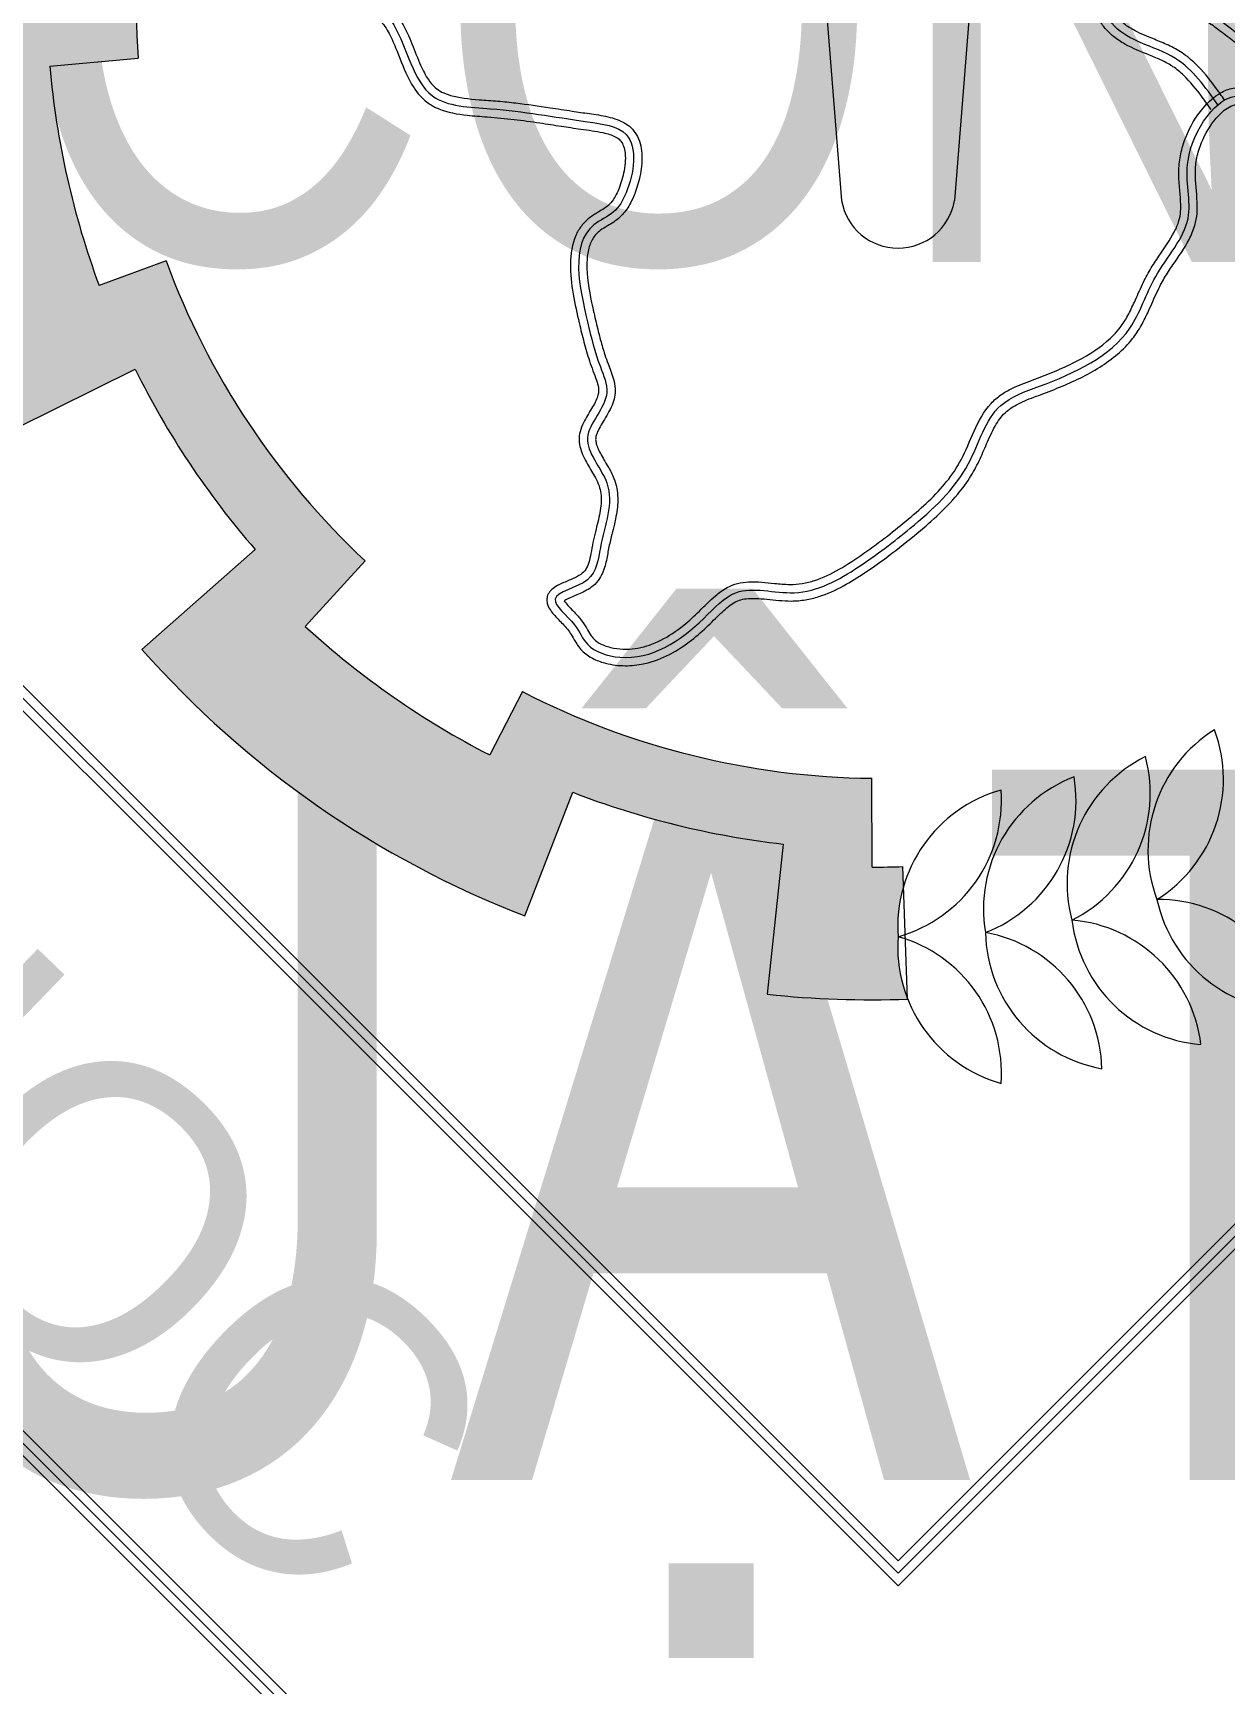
# Model space of a CAD drawing. Header units: inches. Extents: x 1604615 to 1925968, y -294302 to 52467.
# Drawn here: x 1824665 to 1825605, y -261442 to -260140 of the extents above; entities that cross this region are included whole.
import ezdxf

# ---------------------------------------------------------------- set-up
doc = ezdxf.new("R2010")
doc.units = ezdxf.units.IN
doc.header["$LTSCALE"] = 20
doc.header["$MEASUREMENT"] = 0
doc.layers.get('0').update_dxf_attribs({"lineweight": 13})

# ---------------------------------------------------------------- blocks, each defined once
blk = doc.blocks.new('logo DHCT')
h = blk.add_hatch(color=4)
edge = h.paths.add_edge_path()
edge.add_line((1241.800541823792, 549.979435636923), (1245.277616620931, 547.3189090448564))
edge.add_arc((1275.560677030542, 523.567017033218), 38.48657066958108, 115.2385236774034, 141.8918701224186, ccw=False)
edge.add_line((1259.150481710969, 558.3796815603428), (1257.651094046275, 561.5604895123888))
edge.add_arc((1275.560677030524, 523.5670170332263), 42.00306076578921, 113.9202647406212, 115.23852367738559, ccw=False)
edge.add_line((1258.529909329445, 561.9624603202424), (1258.529909329445, 563.4729080866088))
edge.add_line((1258.529909329445, 563.4729080866088), (1261.645247438315, 563.4729080866088))
edge.add_spline(control_points=[(1261.645247438314, 563.4729080866089), (1259.783974871292, 564.3662139319965), (1257.374180776207, 565.5227791709956), (1256.864141753243, 567.7771143093948), (1256.77393379436, 568.3212250985221)], knot_values=[0, 0, 0, 0, 5.561275236824584, 7.200196502267747, 7.200196502267747, 7.200196502267747, 7.200196502267747], degree=3, periodic=0)
edge.add_arc((1275.560677030537, 523.5670170332183), 48.53741712302523, 112.7714959483943, 121.3591698831544)
edge.add_line((1250.301744863886, 565.0141786582931), (1253.702232029519, 559.4343489082422))
edge.add_arc((1275.560677030531, 523.5670170332284), 42.00306076579001, 121.3591698831548, 135.9571961743134)
edge.add_line((1245.368009890169, 552.7673588916032), (1239.975648776401, 557.8921259181616))
edge.add_arc((1275.158653897169, 524.4550654665215), 48.53741712302545, 136.4574990775329, 163.8591698831563)
edge.add_line((1228.534519131308, 537.9484311811764), (1234.81129959194, 536.1318849934296))
edge.add_arc((1275.158653897157, 524.4550654665235), 42.00306076578993, 163.8591698831546, 178.4571961743132)
edge.add_line((1233.170819658169, 525.5859454839838), (1225.732911597637, 525.7212937047082))
edge.add_arc((1274.262294526634, 524.8382005582457), 48.53741712302548, 178.9574990775328, 206.3591698831562)
edge.add_line((1230.771390870786, 503.2877444105832), (1236.626359668666, 506.1889774896448))
edge.add_arc((1274.262294526623, 524.8382005582398), 42.00306076579009, 206.3591698831557, 220.957196174314)
edge.add_line((1242.541604454693, 497.3054031149143), (1236.966363475846, 492.3802144397907))
edge.add_arc((1273.342586760938, 524.5151057650728), 48.53741712302524, 221.4574990775332, 248.8591698831567)
edge.add_line((1255.837006281101, 479.2444142192339), (1258.193697425283, 485.3389872029727))
edge.add_arc((1273.342586760935, 524.5151057650618), 42.00306076579039, 248.8591698831555, 263.4571961743138)
edge.add_line((1268.556529203899, 482.7856105997064), (1267.773439622513, 475.3878023996174))
edge.add_arc((1272.882786747202, 523.6555497360533), 48.53741712302576, 263.9574990775325, 272.1355964418185)
edge.add_arc((1281.18802362134, 477.7260269436895), 6.987923379351777, 175.9143334944353, 201.615484181759, ccw=False)
edge.add_arc((1281.18802362134, 478.7217768947974), 6.987923379351775, 163.5896056109025, 184.0856665055647, ccw=False)
edge.add_line((1274.484769111668, 480.695973474232), (1274.448012302367, 481.6816628221979))
edge.add_arc((1272.882786747203, 523.655549736053), 42.00306076580166, 270.07814528328885, 272.13559644181714, ccw=False)
edge.add_line((1272.940074388506, 481.6525280373492), (1272.934103024978, 486.0307029122046))
edge.add_arc((1273.342586760937, 524.5151057650761), 38.48657066958101, 242.7385236774031, 269.3918701224185, ccw=False)
edge.add_line((1255.713737026959, 490.3034150883279), (1254.103001790776, 487.1775176818617))
edge.add_arc((1273.342586760939, 524.5151057650727), 42.00306076580199, 227.5781452832896, 242.73852367739778, ccw=False)
edge.add_line((1245.007993490638, 493.5085268195924), (1247.961443012321, 496.7404901261397))
edge.add_arc((1274.262294526635, 524.8382005582497), 38.48657066958111, 200.2385236774038, 226.8918701224193, ccw=False)
edge.add_line((1238.151859936555, 511.5245746201276), (1234.852475673496, 510.3081182577735))
edge.add_arc((1274.262294526633, 524.8382005582451), 42.00306076580128, 185.0781452832898, 200.238523677398, ccw=False)
edge.add_line((1232.42409995348, 521.120326359916), (1236.785094112503, 521.507858083699))
edge.add_arc((1275.15865389717, 524.4550654665172), 38.48657066958129, 157.7385236773935, 184.3918701224099, ccw=False)
edge.add_line((1239.540693539889, 539.0350867933826), (1236.286306290909, 540.3672527854844))
edge.add_arc((1275.158653897168, 524.455065466522), 42.0030607658012, 142.5781452832907, 157.7385236773989, ccw=False)
at = {"color": 4}
for p, q in [((1232.42409995348, 521.120326359916), (1236.785094112503, 521.507858083699)), ((1238.151859936555, 511.5245746201276), (1234.852475673496, 510.3081182577735)), ((1230.771390870786, 503.2877444105832), (1236.626359668666, 506.1889774896448)), ((1242.541604454693, 497.3054031149139), (1236.966363475846, 492.3802144397907)), ((1245.007993490638, 493.5085268195924), (1247.961443012321, 496.7404901261397)), ((1255.713737026959, 490.3034150883279), (1254.103001790776, 487.1775176818617)), ((1272.940074388506, 481.6525280373492), (1272.934103024979, 486.0307029122046)), ((1255.837006281101, 479.2444142192339), (1258.193697425283, 485.3389872029727)), ((1268.556529203899, 482.7856105997064), (1267.773439622513, 475.3878023996174))]:
    blk.add_line(p, q, dxfattribs=at)
for points in [[(1274.217859084945, 409.5233920497533), (1379.66887710083, 514.9744100656377), (1274.217859084945, 620.425428081522), (1168.766841069061, 514.9744100656376)], [(1274.217859084945, 410.141854239316), (1379.050414911267, 514.9744100656377), (1274.217859084945, 619.8069658919593), (1169.385303258624, 514.9744100656376)], [(1274.217859084945, 410.7603164288787), (1378.431952721704, 514.9744100656377), (1274.217859084946, 619.1885037023966), (1170.003765448187, 514.9744100656376)], [(1274.217859084945, 446.2391709474438), (1354.38311886204, 526.4044307245381), (1274.217859084946, 606.5696905016324), (1194.052599307851, 526.404430724538)], [(1274.217859084945, 446.8576331370065), (1353.764656672477, 526.4044307245381), (1274.217859084946, 605.9512283120697), (1194.671061497414, 526.404430724538)], [(1274.217859084945, 447.4760953265692), (1353.146194482914, 526.4044307245381), (1274.217859084946, 605.332766122507), (1195.289523686977, 526.404430724538)]]:
    blk.add_lwpolyline(points, close=True, dxfattribs=at)
for points in [[(1268.098442078366, 556.469795681922), (1271.436307520267, 514.494762679541)], [(1280.337276091525, 556.469795681922), (1276.999410649624, 514.494762679541)], [(1274.691512213336, 475.1518449995824), (1274.448012302367, 481.6816628221979)]]:
    blk.add_lwpolyline(points, dxfattribs=at)
for centre, radius, start, end in [((1275.158653897171, 524.4550654665205), 38.48657066958132, 157.7385236773984, 184.391870122416), ((1274.262294526633, 524.8382005582451), 42.00306076580125, 185.0781452832911, 200.2385236773963), ((1274.217859084945, 514.9744100656376), 2.82260353609152, 189.7837978961258, 350.2162021038742), ((1274.262294526636, 524.8382005582467), 38.4865706695811, 200.2385236773963, 226.891870122419), ((1274.262294526624, 524.8382005582395), 42.00306076579015, 206.3591698831522, 220.9571961743101), ((1273.342586760939, 524.5151057650727), 42.00306076580201, 227.5781452832928, 242.7385236773996), ((1273.342586760938, 524.5151057650728), 48.53741712302522, 221.4574990775343, 248.8591698831592), ((1273.342586760939, 524.515105765075), 38.48657066958104, 242.7385236773996, 269.3918701224167), ((1293.519515559335, 482.499094499869), 6.987923379351781, 122.0734932344793, 200.4493028691903), ((1283.261325688485, 485.979005047472), 6.98792337935178, 302.0734932344793, 20.44930286919037), ((1289.535289261938, 480.8499841502521), 6.987923379351782, 116.6189477799273, 194.9947574146444), ((1279.654335796791, 485.2892403340429), 6.987923379351781, 296.6189477799273, 14.99475741464437), ((1285.412345944896, 479.587065887443), 6.987923379351782, 111.1644023253935, 189.5402119601007), ((1275.998112330135, 484.9454651159853), 6.987923379351781, 291.1644023253935, 9.540211960100732), ((1273.342586760935, 524.5151057650618), 42.00306076579037, 248.8591698831459, 263.4571961743196), ((1281.18802362134, 478.7217768947971), 6.987923379351782, 105.7098568708311, 184.0856665055533), ((1272.325766614412, 484.9507926749086), 6.987923379351781, 285.7098568708311, 4.085666505553241), ((1272.882786747202, 523.6555497360526), 42.00306076580137, 270.0781452832897, 272.135596441814), ((1287.051693952858, 473.0701962188056), 6.98792337935178, 12.27796985808196, 90.65377949280281), ((1293.800050739035, 481.5436794183042), 6.987923379351781, 192.2779698580819, 270.6537794927898), ((1285.506997995368, 478.5958247692117), 6.987923379351782, 181.3688789489933, 259.7446885837062), ((1277.276975568081, 471.5526033690227), 6.987923379351781, 1.368878948993304, 79.7446885837062), ((1289.723736179257, 479.8722286979615), 6.987923379351782, 186.8234244035386, 265.1992340382464), ((1282.200480689163, 472.0785861813649), 6.987923379351781, 6.823424403538557, 85.19923403824644), ((1281.18802362134, 477.7260269436895), 6.987923379351782, 175.9143334944468, 254.2901431291689), ((1272.325766614412, 471.497011163578), 6.987923379351781, 355.9143334944467, 74.29014312916892), ((1272.882786747202, 523.6555497360531), 48.53741712302549, 263.9574990775358, 272.135596441814)]:
    blk.add_arc(centre, radius, start, end, dxfattribs=at)
for points in [[(1243.95961297272, 526.0105118307117), (1249.368614164085, 523.1495404465984), (1251.277672883936, 519.6527948857154), (1254.141265419072, 519.0170207089448), (1258.913916674059, 518.3812514967155), (1260.822975393911, 517.7454773199449), (1260.822975393911, 514.8845059358325), (1260.186616546816, 513.9308471529473), (1259.232091642248, 513.295077940719), (1258.913916674059, 508.5267889908362), (1259.550266610437, 506.3015868189511), (1259.868441578627, 505.0300434299522), (1258.913916674059, 502.8048412580681), (1259.868441578627, 500.5796390861831), (1259.550266610437, 497.4007830959561), (1258.913916674059, 495.8113501363002), (1257.323032922396, 494.8576963179573), (1258.277557826964, 493.5861529289584), (1258.913916674059, 492.6324941460732), (1260.504800425722, 491.9967199693026), (1264.641092833614, 493.904037535073), (1266.231976585276, 495.1755809240719), (1269.095569120411, 495.1755809240719), (1272.277327713019, 496.4471243130718), (1274.822745279966, 498.354436914299), (1277.686337815101, 501.5332978690683), (1279.277221566764, 504.3942692531816), (1281.186280286616, 505.3479280360659), (1285.640747662697, 508.2089043847216), (1286.913456446169, 510.7519911627203), (1288.504340197832, 513.6129625468327), (1288.504340197832, 516.473933930946), (1291.049757764779, 519.6527948857154), (1293.913341389197, 517.7454773199449), (1297.095108892522, 517.7454773199449), (1298.049642707806, 518.3812514967155), (1297.413283860711, 519.6527948857154), (1296.776933924333, 520.2885640979437), (1295.186050172671, 520.6064536686006), (1293.595166421008, 521.2422228808289), (1291.686107701157, 522.1958816637141), (1289.458874013116, 523.7853096588276), (1288.504340197832, 524.4210838355982), (1287.549815293264, 526.0105118307117), (1286.277106509792, 527.5999398258252), (1285.322572694508, 529.189372785481), (1285.640747662697, 529.5072573915957), (1288.504340197832, 527.9178293964812), (1291.686107701157, 527.5999398258252), (1293.595166421008, 526.9641706135969), (1294.867875204482, 526.0105118307117), (1297.095108892522, 525.3747426184834), (1298.685992644184, 524.7389684417119), (1299.640526459469, 524.1031992294836), (1300.913226332225, 523.7853096588276), (1301.549585179321, 522.1958816637141), (1301.549585179321, 521.2422228808289), (1300.913226332225, 522.5137662698278), (1300.913226332225, 524.4210838355982), (1302.504110083887, 525.6926272245971), (1303.776818867361, 526.0105118307117), (1304.731352682645, 526.3283964368254), (1305.367702619023, 526.6462860074823), (1306.958586370685, 528.2357140025958)], [(1289.976810636399, 519.2124246675155), (1287.886061195318, 521.4997684401885), (1286.154209902368, 522.2862561912032), (1284.894680069183, 523.0727389776764), (1283.792593692826, 524.4884129578693), (1283.005394230123, 525.1175991870466)]]:
    blk.add_spline(points, degree=3, dxfattribs=at)
for points, knots in [([(1297.661421335302, 518.5068153649498), (1297.66198873344, 518.5129906169075), (1297.661045522359, 518.5467763646146), (1297.620511940293, 518.6598673593334), (1297.582473745063, 518.7359451060078), (1297.478575238562, 518.9031900029017), (1297.413275830686, 518.9946386913085), (1297.266305771733, 519.1868651603576), (1297.184004330307, 519.287974418108), (1296.972225898789, 519.5492219011398), (1296.860325299735, 519.6875129114765), (1296.694288841836, 519.8505503418327), (1296.634381780397, 519.8984745716419), (1296.517448607516, 519.9687316590555), (1296.448662178002, 519.9980038867271), (1296.283251946537, 520.0476971326549), (1296.187773564421, 520.0674107203935), (1295.86176208138, 520.1170060094688), (1295.600167665598, 520.1326145785979), (1295.155059344416, 520.1941397290133), (1294.979071845976, 520.2296505270285), (1294.650937730332, 520.3224939827261), (1294.494495905038, 520.3786187215088), (1294.043400557378, 520.5621127504284), (1293.766684792964, 520.7040530250862), (1293.29021970924, 520.9377426724126), (1293.080441077138, 521.0351030045216), (1292.650310008082, 521.2343508457924), (1292.432343819882, 521.33540106809), (1291.949144712587, 521.5745153033029), (1291.683046264306, 521.7165253463996), (1291.168874883226, 522.0380819557722), (1290.927238672464, 522.2119531021709), (1290.466833299823, 522.5578567740303), (1290.247529284149, 522.729801271589), (1289.845524209186, 523.0329430802759), (1289.66270767812, 523.166225043853), (1289.340443426237, 523.3808057307581), (1289.204499571212, 523.4635087831715), (1288.90766816912, 523.6366691088916), (1288.749973030079, 523.7270389628953), (1288.477866841231, 523.9106239082415), (1288.363288457871, 523.9965333458974), (1288.098508499137, 524.2395248394047), (1287.966551175776, 524.4025312715711), (1287.741544064737, 524.7354664936539), (1287.646367956137, 524.9072326154226), (1287.450240141794, 525.2890339488429), (1287.353995267473, 525.4977191347415), (1287.152384337227, 525.896372168434), (1287.045952780201, 526.0793530080634), (1286.802923992259, 526.4345558586721), (1286.668082411202, 526.604898465299), (1286.378778730301, 526.9282189699105), (1286.231074099934, 527.0794021915511), (1285.893203135985, 527.4035427554423), (1285.693053404178, 527.5818202183315), (1285.344419025757, 527.9336048402921), (1285.1942562421, 528.0993414209313), (1284.991838566697, 528.411929259932), (1284.922527371146, 528.5478067184724), (1284.850757537538, 528.8303176597076), (1284.840281547582, 528.9721785532168), (1284.888838804112, 529.2298602035642), (1284.936566587498, 529.345355318076), (1285.062621836897, 529.5418503468197), (1285.136783029257, 529.6237739755054), (1285.296219069605, 529.7681627150811), (1285.381895415884, 529.8303004295618), (1285.651117578523, 529.9824774399376), (1285.849206061564, 530.0348504744205), (1286.230919012393, 530.0383192880026), (1286.410767452383, 529.9929763751451), (1286.738144959352, 529.8562321593804), (1286.888110656595, 529.7649350353591), (1287.306126095195, 529.4665539344735), (1287.559731161043, 529.2279359614504), (1288.05854686316, 528.7669988567378), (1288.303164920117, 528.5448122767276), (1288.698072934995, 528.2680072989446), (1288.851250626804, 528.1876143670369), (1289.17354963164, 528.0686053193531), (1289.339832859093, 528.0305945330999), (1289.907107382125, 527.955669138653), (1290.342124515567, 527.9837351189552), (1291.084163661637, 528.0181118784307), (1291.370222734621, 528.0277935640216), (1292.323974932339, 527.970326334284), (1292.98195834591, 527.7889153225179), (1293.759218749173, 527.3515170121863), (1293.946185947651, 527.2216329801835), (1294.28497954666, 526.9587575070193), (1294.441138095762, 526.8258580802741), (1294.727060227517, 526.5960391273459), (1294.857769013713, 526.4969505305024), (1295.089319663449, 526.3502367943637), (1295.191801161423, 526.2961104577593), (1295.41415663263, 526.1978500321218), (1295.531721010042, 526.154803024494), (1295.901418932296, 526.039093987627), (1296.170540648407, 525.9802508911316), (1296.893101979284, 525.8349660908557), (1297.366890680536, 525.7477238228456), (1298.032070574173, 525.5303244884734), (1298.234665882754, 525.4515400802875), (1298.573269780002, 525.2873661373502), (1298.711833545537, 525.2101881485802), (1298.952798490585, 525.0529858011624), (1299.054333313875, 524.9770894817768), (1299.239980623566, 524.8337058275076), (1299.326397409186, 524.7650836278564), (1299.532791153198, 524.6136444129115), (1299.647342328734, 524.5416651131977), (1299.822954379839, 524.4683867670451), (1299.891664165403, 524.4475154011581), (1300.051976921273, 524.4098377609098), (1300.140845992833, 524.3939526441847), (1300.29835164352, 524.3680941364906), (1300.3640533373, 524.35785030015), (1300.431456570152, 524.3465074894408)], [101.4516425426248, 101.4516425426248, 101.4516425426248, 101.4516425426248, 101.7718191127803, 101.7718191127803, 102.0919956829359, 102.0919956829359, 102.4121722530914, 102.4121722530914, 102.7506494556498, 102.7506494556498, 103.2958565590845, 103.2958565590845, 103.6478253917282, 103.6478253917282, 103.9997942243719, 103.9997942243719, 104.3517630570156, 104.3517630570156, 105.091805812641, 105.091805812641, 105.5442948235965, 105.5442948235965, 105.9967838345519, 105.9967838345519, 106.9017618564628, 106.9017618564628, 107.6094394929882, 107.6094394929882, 108.3171171295136, 108.3171171295136, 109.1807385019967, 109.1807385019967, 110.0443598744797, 110.0443598744797, 110.8794079935348, 110.8794079935348, 111.5785109339942, 111.5785109339942, 112.0910902694127, 112.0910902694127, 112.6036696048312, 112.6036696048312, 112.9764000454375, 112.9764000454375, 113.506739250018, 113.506739250018, 114.0370784545984, 114.0370784545984, 114.7051829999646, 114.7051829999646, 115.4512191926384, 115.4512191926384, 116.1972553853122, 116.1972553853122, 116.8216197524768, 116.8216197524768, 117.4516617398743, 117.4516617398743, 117.9598780883496, 117.9598780883496, 118.2982526187844, 118.2982526187844, 118.5747428478059, 118.5747428478059, 118.7979050044881, 118.7979050044881, 119.0210671611703, 119.0210671611703, 119.2442293178524, 119.2442293178524, 119.6864715300562, 119.6864715300562, 120.1287137422599, 120.1287137422599, 120.5709559544637, 120.5709559544637, 121.4162191777725, 121.4162191777725, 122.2614824010814, 122.2614824010814, 122.8664747670265, 122.8664747670265, 123.4714671329715, 123.4714671329715, 124.8324175727285, 124.8324175727285, 125.6338917370431, 125.6338917370431, 127.4214337692844, 127.4214337692844, 128.0217311435572, 128.0217311435572, 128.62202851783, 128.62202851783, 129.1626248531515, 129.1626248531515, 129.5911186217534, 129.5911186217534, 130.0196123903553, 130.0196123903553, 130.8765999275591, 130.8765999275591, 132.2145966340544, 132.2145966340544, 132.8091420039467, 132.8091420039467, 133.2348292674845, 133.2348292674845, 133.5731076310605, 133.5731076310605, 133.9113859946366, 133.9113859946366, 134.4175024200962, 134.4175024200962, 134.6991125156078, 134.6991125156078, 134.9807226111194, 134.9807226111194, 135.1698265171756, 135.1698265171756, 135.1698265171756, 135.1698265171756]), ([(1243.85812178759, 525.6154976126254), (1244.167767382953, 525.5359402270819), (1244.475713711256, 525.4568071298187), (1245.384714297234, 525.210556314755), (1245.97091937642, 525.0343204203506), (1247.003424682168, 524.6273902795314), (1247.456998372387, 524.4029091607441), (1248.147953094421, 523.9324959837082), (1248.410999243191, 523.7076722775407), (1248.810317084032, 523.2577417298487), (1248.960265408857, 523.0490892765243), (1249.227557600666, 522.5753336220499), (1249.347633077862, 522.3087631330717), (1249.651247980412, 521.5728090957973), (1249.826346358147, 521.0817198732326), (1250.217499348707, 520.2715171966933), (1250.412858608723, 519.9382480938549), (1250.798654249108, 519.5150888674623), (1250.940034743634, 519.388645037741), (1251.252601622454, 519.1742882427284), (1251.419549025853, 519.0877167207848), (1252.031210557524, 518.8367335239678), (1252.507226764671, 518.7546724688106), (1253.318790188567, 518.6650490769132), (1253.655754021577, 518.6437857350857), (1254.437946051987, 518.5866550675545), (1254.871143433227, 518.5440239584027), (1255.724459061257, 518.442690977149), (1256.142314758003, 518.3846343785963), (1256.914965508721, 518.2705257037093), (1257.268143929983, 518.2158668498865), (1257.940571494901, 518.1126791562489), (1258.256686047152, 518.064502208458), (1258.95270093084, 517.9629388329173), (1259.341848486825, 517.9157338389894), (1259.914054248747, 517.7918755772961), (1260.12435032954, 517.7255975669349), (1260.380704382701, 517.5922681809299), (1260.458337655937, 517.5358546485468), (1260.576121785949, 517.4144493932413), (1260.624638488642, 517.3413323860248), (1260.706016204811, 517.1578154620302), (1260.737443782514, 517.0483331304112), (1260.801105736051, 516.6503470146622), (1260.785381231248, 516.3076546751691), (1260.665879767155, 515.66893598279), (1260.578629047518, 515.3745499724255), (1260.385793302434, 514.8860101088796), (1260.289461559297, 514.6906305801579), (1260.111671092733, 514.4323369907102), (1260.038230026955, 514.346328632078), (1259.892077120935, 514.2127869883462), (1259.818743848675, 514.1582916743877), (1259.646475855276, 514.0448211399596), (1259.549865612442, 513.9876122916903), (1259.306448830693, 513.8424419959666), (1259.154466655458, 513.7516936378063), (1258.858115450504, 513.5212409647365), (1258.725873200437, 513.3870387927946), (1258.504931019829, 513.0976973335052), (1258.414438524832, 512.9415234862188), (1258.149207815359, 512.3469002821423), (1258.078139150717, 511.8696765824608), (1258.064371924545, 510.8908517200549), (1258.122635734194, 510.3862850938107), (1258.292264993701, 509.3967712651731), (1258.404182906937, 508.9118170201546), (1258.58709341221, 508.1354993976533), (1258.661888279648, 507.8215569359062), (1258.823965848214, 507.2039507086774), (1258.911210536293, 506.9006907019404), (1259.066822561826, 506.4341325159957), (1259.124474571084, 506.2728677763265), (1259.247320762341, 505.9519283654826), (1259.30869633967, 505.7982677296168), (1259.402883681437, 505.5185443541536), (1259.436900565914, 505.3917261785277), (1259.464451505842, 505.1991493456438), (1259.467342445231, 505.127033327919), (1259.456071538907, 504.9935353436288), (1259.441064970957, 504.9219374992471), (1259.359842228003, 504.6675679055808), (1259.25000190138, 504.463282856683), (1258.989107650696, 504.0278718193055), (1258.839414016693, 503.797464378953), (1258.648997528756, 503.4048451695501), (1258.589419607597, 503.2579156165401), (1258.517362457512, 502.9679157469209), (1258.499983873996, 502.8246988780962), (1258.508333746101, 502.5478871592812), (1258.53142979444, 502.414864493964), (1258.642997026075, 502.0058296911682), (1258.77428467154, 501.7530742995682), (1259.047641830599, 501.2734152428587), (1259.191567666989, 501.0461326197513), (1259.380508450745, 500.6942306044429), (1259.442247650654, 500.5627379167704), (1259.572402329829, 500.1909883540023), (1259.600678757264, 499.9356416655017), (1259.578198847486, 499.3818684279354), (1259.525776785903, 499.0852056684917), (1259.383227530735, 498.458310762533), (1259.293471449678, 498.1285942386901), (1259.174024784317, 497.6046899692071), (1259.137536068524, 497.4168809787469), (1259.074835049527, 497.0673392550003), (1259.04526083013, 496.9040823138467), (1258.971151017199, 496.6185590197042), (1258.927316581216, 496.496126378123), (1258.816615576656, 496.2905770416444), (1258.751552115624, 496.2067499990102), (1258.569750463866, 496.0555085392348), (1258.429242947252, 495.9746403242578), (1258.10424378585, 495.8216551087589), (1257.921884961207, 495.7489336839603), (1257.60833681887, 495.6127863090711), (1257.475160124656, 495.5519405201937), (1257.263507704981, 495.4223812734076), (1257.180193948799, 495.3631187065874), (1257.045035912134, 495.2178206065142), (1256.990071198429, 495.1408452026792), (1256.925630669748, 494.971597284865), (1256.91086979079, 494.8864939539442), (1256.912756296657, 494.7321482254511), (1256.926889939065, 494.6618747568497), (1256.984428797419, 494.4796187913769), (1257.041015054688, 494.3844845468647), (1257.164478834111, 494.2070307428701), (1257.233163797261, 494.12512698607), (1257.449667907492, 493.8832838042593), (1257.609049913487, 493.7267722874503), (1257.836308675927, 493.4816604212273), (1257.91387345388, 493.3923130883063), (1258.041743532371, 493.2206791754544), (1258.098434490473, 493.1316178921718), (1258.227268501144, 492.9166416770469), (1258.298311132123, 492.7874291330838), (1258.445470938979, 492.5613499120477), (1258.513732097345, 492.4666866733767), (1258.74119498422, 492.215182632049), (1258.915490162825, 492.0839292082095), (1259.286562855459, 491.8748854972619), (1259.485298480301, 491.795033224705), (1260.00605919697, 491.6399505513753), (1260.334679104823, 491.5914996339221), (1260.970367565557, 491.5671393159994), (1261.280767644405, 491.5921717127303), (1262.446621946136, 491.8102128435984), (1263.227392735082, 492.2267482984498), (1264.225543760461, 492.9755384204077), (1264.508559399787, 493.2182676306767), (1265.021403879772, 493.6994843688877), (1265.249641074672, 493.9366858079972), (1265.684340697087, 494.3530958616356), (1265.893625977423, 494.5326203850389), (1266.199756833309, 494.7194842239275), (1266.29925767686, 494.767878168478), (1266.503726357866, 494.8382490565012), (1266.614489229093, 494.8625479246007), (1267.028917474398, 494.9142834375764), (1267.378593689231, 494.8916332684082), (1268.135062505664, 494.815807169823), (1268.540959342623, 494.7637122950586), (1269.191650457542, 494.765743362031), (1269.425316811745, 494.7857393267026), (1269.876130851577, 494.8605059240125), (1270.095879148806, 494.9146936553), (1270.73806995452, 495.1163642622112), (1271.143409662232, 495.3026486143533), (1271.892111675384, 495.7112589167137), (1272.237436498901, 495.9303836999248), (1272.902812043471, 496.373501331767), (1273.225978434831, 496.6008359692723), (1274.049241391873, 497.2061301634623), (1274.53862585462, 497.5923049103922), (1275.767234503506, 498.6034729019941), (1276.5188348839, 499.2544441027748), (1277.398090539792, 500.3170296707455), (1277.620221938345, 500.6210875550789), (1277.98296342453, 501.2109006182283), (1278.129561519049, 501.4934199540675), (1278.389812874109, 502.0568987303511), (1278.507206763009, 502.3384093712084), (1278.763008520507, 502.9203784934327), (1278.901880845203, 503.2159289725012), (1279.205992193359, 503.7201169125652), (1279.368368028144, 503.9303571086255), (1279.746999004697, 504.2654555429717), (1279.982667678237, 504.407519158589), (1280.523959293413, 504.6647068757285), (1280.828244447504, 504.779313312513), (1281.484888113235, 505.0237938278858), (1281.833450307674, 505.1562032688084), (1282.519277616108, 505.4387553909326), (1282.859472985066, 505.5892178497248), (1283.854244736622, 506.0800690018102), (1284.483734712906, 506.4595994171351), (1285.298757676269, 507.1594154789246), (1285.547871303311, 507.4131089537668), (1285.932555702074, 507.9008781776607), (1286.079665159222, 508.1255671609807), (1286.337060722952, 508.5838302058171), (1286.450118634251, 508.8182379453614), (1286.703371322023, 509.3720188718502), (1286.838809125013, 509.6916286988712), (1287.093670676604, 510.2299985773087), (1287.207181412943, 510.4508812490849), (1287.465937077551, 510.8855141225371), (1287.611109666139, 511.1033895908913), (1288.035771956201, 511.7278999000607), (1288.326703213103, 512.1385133182084), (1288.670000214794, 512.8007425451141), (1288.768575951333, 513.0286773694598), (1288.895243918908, 513.458161212238), (1288.931637166428, 513.657297852707), (1288.96502289533, 514.0450743569436), (1288.964646716025, 514.235967077627), (1288.935222265558, 514.9239487635265), (1288.863638731796, 515.4059080013557), (1288.870563238881, 516.1241469484105), (1288.891141916032, 516.3599320096827), (1288.992580686659, 516.8507834002957), (1289.071435854115, 517.1046390787046), (1289.354358698637, 517.7968486065446), (1289.609169369882, 518.2221093681433), (1290.099706747686, 518.7964716459203), (1290.323061368872, 518.9876199540288), (1290.653093683721, 519.1719802878171), (1290.769007920428, 519.2144944914941), (1290.97992121008, 519.2526455369539), (1291.071109709585, 519.2500587980852), (1291.283770474507, 519.1993863196669), (1291.403188647354, 519.149356753067), (1291.662112892632, 519.000572335314), (1291.800862315519, 518.9023825474878), (1292.275681907132, 518.527232201105), (1292.632318140765, 518.1842912016709), (1293.245403235923, 517.6886308678944), (1293.482087307734, 517.5159133178282), (1293.993573000734, 517.2371924763918), (1294.259143510606, 517.136549384517), (1295.047254959154, 516.9488704422273), (1295.58130347716, 516.9569134582526), (1296.37064990728, 517.098512330659), (1296.622086771356, 517.1622354789495), (1297.052750477581, 517.2963265755474), (1297.2295440855, 517.357313504528), (1297.594737515461, 517.5006183394512), (1297.779490947733, 517.5824477542116), (1298.064834909821, 517.7630032891732), (1298.174365175787, 517.847081172755), (1298.327551416885, 518.0281136112447), (1298.380108305518, 518.1083067519008), (1298.455674950894, 518.2945278866372), (1298.474950295262, 518.3970306708896), (1298.479210878135, 518.5866432884293), (1298.466181594061, 518.6760115974874), (1298.401890757033, 518.9305742822199), (1298.326598367154, 519.0797515715859), (1298.155341350088, 519.3629255825902), (1298.057572342414, 519.496432420346), (1297.879305138077, 519.7262942119632), (1297.799155798927, 519.8243899552631), (1297.575148271745, 520.1008939602062), (1297.429001095373, 520.2876543496541), (1297.157437745214, 520.5254258829783), (1297.066709804834, 520.5929095739973), (1296.866647356612, 520.7070244888737), (1296.763623996352, 520.7506624803802), (1296.396958223492, 520.8730622809771), (1296.134243420559, 520.9033392267555), (1295.700300119685, 520.9485015340792), (1295.522029862708, 520.9643668433296), (1295.248463953186, 521.0076299206721), (1295.144475098523, 521.0306306488233), (1294.933182505147, 521.0902761549787), (1294.828261839401, 521.126176715205), (1294.512557177353, 521.2484491326718), (1294.30089938489, 521.3496636387322), (1293.885965014751, 521.5538499471473), (1293.680880113447, 521.6545594893527), (1293.276193956016, 521.8439290116829), (1293.075460126211, 521.9356434018309), (1292.597526928648, 522.1611502385956), (1292.324811099866, 522.2960625651616), (1291.860411672292, 522.5625774577643), (1291.66333121569, 522.6918829554514), (1291.266692627092, 522.9744240651927), (1291.069097879164, 523.1256442024226), (1290.642906989577, 523.4530289937487), (1290.413380788846, 523.6300687859801), (1290.03292142825, 523.9002687553101), (1289.889917115875, 523.9971431183171), (1289.579928664701, 524.1912269660679), (1289.416247907533, 524.2829431878919), (1289.121342160614, 524.4590693887584), (1288.988111790258, 524.5452589234119), (1288.796559482645, 524.701725543421), (1288.728621873775, 524.7692454116773), (1288.594899702997, 524.9293932195636), (1288.531392097655, 525.0195032129499), (1288.314788491853, 525.3676913822825), (1288.177816847158, 525.6690985780131), (1287.945444934634, 526.1381192538591), (1287.857784470969, 526.3034799248311), (1287.669540626853, 526.6152951869927), (1287.568762134288, 526.7645643648452), (1287.24128656847, 527.2013119718966), (1286.990114779234, 527.4769843549781), (1286.466648796894, 527.9864393436983), (1286.207410496565, 528.2141295596848), (1285.896228419617, 528.5421171158641), (1285.803924617763, 528.6549960022339), (1285.701917398696, 528.8194096873045), (1285.679050595121, 528.8777963005691), (1285.66518342482, 528.9425614196747), (1285.666633681011, 528.9552822499858), (1285.671747018535, 528.976742726656), (1285.674307184968, 528.9862785365215), (1285.707898499096, 529.0349039891693), (1285.738372211277, 529.0692120133949), (1285.8091015344, 529.130724144054), (1285.848274054502, 529.1576379585033), (1285.914431869142, 529.1934551842495), (1285.943346530347, 529.204280466409), (1286.022823220615, 529.224253111426), (1286.071932165169, 529.2251396491247), (1286.20337426336, 529.1973668785981), (1286.284374200233, 529.1661646189172), (1286.468971603212, 529.0631393619864), (1286.571748623704, 528.9919355503347), (1286.924996517465, 528.7131694594856), (1287.19651035216, 528.4480312424454), (1287.680486444095, 528.0124214448584), (1287.883203103204, 527.8394645764337), (1288.262043271967, 527.5807273225298), (1288.43308427568, 527.485579794334), (1288.774673284511, 527.3402767996367), (1288.946824864951, 527.287363897584), (1289.613121743654, 527.1401463275197), (1290.094283715458, 527.1550475898428), (1290.858783569911, 527.1906183078289), (1291.157778587406, 527.2087779507784), (1291.678538742102, 527.1977455970227), (1291.905999361387, 527.1743817963105), (1292.357772952482, 527.0838294623928), (1292.578678274878, 527.0177286392689), (1293.008875554734, 526.8415710479567), (1293.215279898515, 526.7311138559105), (1293.604904346123, 526.4627367311667), (1293.799959755016, 526.297430901976), (1294.184804830416, 525.9838634766887), (1294.370733514887, 525.8370470752191), (1294.726208040071, 525.6170277137803), (1294.881671017632, 525.5385616555427), (1295.193009745805, 525.4080869179639), (1295.350830494175, 525.3544253779494), (1295.825261538169, 525.2159492487666), (1296.142944736808, 525.1531608440249), (1296.863224212463, 525.0105186559407), (1297.256426181572, 524.9291977487937), (1297.793411867271, 524.7481297529636), (1297.961332588724, 524.6800639976441), (1298.222329935193, 524.5487241488922), (1298.321240614716, 524.4919317361058), (1298.518119761879, 524.3615665793315), (1298.620589301905, 524.2817306081805), (1298.848158504322, 524.1046225529882), (1298.971073627502, 524.0089907098211), (1299.206557409261, 523.8585152836495), (1299.309894058876, 523.8005450710028), (1299.520728547837, 523.7093223824243), (1299.623787651226, 523.6757802718543), (1299.819769138165, 523.6248233336456), (1299.915250239716, 523.605993030605), (1300.111693357871, 523.5713784019605), (1300.211417578488, 523.5564580186764), (1300.302449091682, 523.5410573536305)], [0, 0, 0, 0, 0.8736392902264901, 0.8736392902264901, 2.62091787067947, 2.62091787067947, 4.216179333313804, 4.216179333313804, 5.396151579577793, 5.396151579577793, 6.276277172230528, 6.276277172230528, 7.156402764883262, 7.156402764883262, 8.586348081816103, 8.586348081816103, 9.656917212229894, 9.656917212229894, 10.16901750958939, 10.16901750958939, 10.68111780694889, 10.68111780694889, 11.9819017433799, 11.9819017433799, 12.90718219811293, 12.90718219811293, 14.23713159331689, 14.23713159331689, 15.56708098852085, 15.56708098852085, 16.66678438480632, 16.66678438480632, 17.59748805207784, 17.59748805207784, 18.63892251514918, 18.63892251514918, 19.37831483186888, 19.37831483186888, 19.84191899018445, 19.84191899018445, 20.30552314850002, 20.30552314850002, 20.76912730681559, 20.76912730681559, 21.7963270838605, 21.7963270838605, 22.65054231263891, 22.65054231263891, 23.36492061043446, 23.36492061043446, 23.81027850164135, 23.81027850164135, 24.15700945000971, 24.15700945000971, 24.50374039837807, 24.50374039837807, 24.98499452663329, 24.98499452663329, 25.46624865488852, 25.46624865488852, 25.94750278314374, 25.94750278314374, 27.21944524812218, 27.21944524812218, 28.49138771310061, 28.49138771310061, 29.76333017807905, 29.76333017807905, 30.71505917176855, 30.71505917176855, 31.66678816545805, 31.66678816545805, 32.15617646664389, 32.15617646664389, 32.64556476782973, 32.64556476782973, 33.10498865680168, 33.10498865680168, 33.42584310939081, 33.42584310939081, 33.74669756197994, 33.74669756197994, 34.48362460345628, 34.48362460345628, 35.22055164493261, 35.22055164493261, 35.62537061834712, 35.62537061834712, 35.96065067889113, 35.96065067889113, 36.29593073943515, 36.29593073943515, 37.04328216528884, 37.04328216528884, 37.79063359114254, 37.79063359114254, 38.26953752690424, 38.26953752690424, 39.23873893225053, 39.23873893225053, 40.20794033759682, 40.20794033759682, 41.17714174294311, 41.17714174294311, 41.68031234841672, 41.68031234841672, 42.18348295389033, 42.18348295389033, 42.6726607551288, 42.6726607551288, 43.16183855636726, 43.16183855636726, 43.65101635760573, 43.65101635760573, 44.1401941588442, 44.1401941588442, 44.5160678267622, 44.5160678267622, 44.76852319002659, 44.76852319002659, 44.95460209508815, 44.95460209508815, 45.09640353828544, 45.09640353828544, 45.23820498148274, 45.23820498148274, 45.50826910903128, 45.50826910903128, 45.77833323657983, 45.77833323657983, 46.31848614298196, 46.31848614298196, 46.65563076220408, 46.65563076220408, 46.99277538142621, 46.99277538142621, 47.43326678707815, 47.43326678707815, 47.73885709841809, 47.73885709841809, 48.27163619464684, 48.27163619464684, 48.80441529087558, 48.80441529087558, 49.63209113372911, 49.63209113372911, 50.45976697658263, 50.45976697658263, 52.84069933366201, 52.84069933366201, 53.84765129474003, 53.84765129474003, 54.75082003855288, 54.75082003855288, 55.65398878236573, 55.65398878236573, 56.10897661557017, 56.10897661557017, 56.56396444877461, 56.56396444877461, 57.68020670662542, 57.68020670662542, 58.79644896447623, 58.79644896447623, 59.41581577893442, 59.41581577893442, 60.03518259339262, 60.03518259339262, 61.27391622230902, 61.27391622230902, 62.43585430591872, 62.43585430591872, 63.59779238952841, 63.59779238952841, 65.45973985490353, 65.45973985490353, 68.33228481460375, 68.33228481460375, 69.39526300641467, 69.39526300641467, 70.26080442102884, 70.26080442102884, 71.12634583564301, 71.12634583564301, 72.13630574660363, 72.13630574660363, 73.10406791469916, 73.10406791469916, 74.07183008279469, 74.07183008279469, 75.03959225089022, 75.03959225089022, 76.06911819880975, 76.06911819880975, 77.09864414672927, 77.09864414672927, 79.15769604256832, 79.15769604256832, 80.1777101732477, 80.1777101732477, 80.93779004785068, 80.93779004785068, 81.69786992245366, 81.69786992245366, 82.73195400352475, 82.73195400352475, 83.50036270353559, 83.50036270353559, 84.26877140354642, 84.26877140354642, 85.68058166875858, 85.68058166875858, 86.38049740115456, 86.38049740115456, 86.93365696734011, 86.93365696734011, 87.48681653352567, 87.48681653352567, 88.95635008931548, 88.95635008931548, 89.68857570678952, 89.68857570678952, 90.42080132426356, 90.42080132426356, 91.73220671765411, 91.73220671765411, 92.70051388421368, 92.70051388421368, 93.26951990363614, 93.26951990363614, 93.8385259230586, 93.8385259230586, 94.40753194248106, 94.40753194248106, 94.97653796190352, 94.97653796190352, 96.27891844926643, 96.27891844926643, 97.03107782485796, 97.03107782485796, 97.78323720044949, 97.78323720044949, 99.2170708781935, 99.2170708781935, 99.88037859277536, 99.88037859277536, 100.3427210522272, 100.3427210522272, 100.8050635116791, 100.8050635116791, 101.1135474852822, 101.1135474852822, 101.302186896161, 101.302186896161, 101.4908263070398, 101.4908263070398, 101.6794657179186, 101.6794657179186, 102.0658131628142, 102.0658131628142, 102.4521606077099, 102.4521606077099, 102.7670348944732, 102.7670348944732, 103.4023220410336, 103.4023220410336, 103.6745557411199, 103.6745557411199, 103.9467894412062, 103.9467894412062, 104.6447614215807, 104.6447614215807, 105.1716447281951, 105.1716447281951, 105.5422501176058, 105.5422501176058, 105.9128555070165, 105.9128555070165, 106.654066285838, 106.654066285838, 107.3141852993486, 107.3141852993486, 107.9743043128593, 107.9743043128593, 108.919502593023, 108.919502593023, 109.682742417992, 109.682742417992, 110.445982242961, 110.445982242961, 111.2975606811041, 111.2975606811041, 111.7880109875674, 111.7880109875674, 112.322210733041, 112.322210733041, 112.8564104785147, 112.8564104785147, 113.2436657469035, 113.2436657469035, 113.6309210152924, 113.6309210152924, 114.6184757176241, 114.6184757176241, 115.1507907534386, 115.1507907534386, 115.6831057892532, 115.6831057892532, 116.7477358608823, 116.7477358608823, 117.5441311062286, 117.5441311062286, 117.9878449724416, 117.9878449724416, 118.326614127655, 118.326614127655, 118.6016065034817, 118.6016065034817, 118.8215115287698, 118.8215115287698, 119.041416554058, 119.041416554058, 119.2613215793461, 119.2613215793461, 119.4812266046342, 119.4812266046342, 119.8979545064736, 119.8979545064736, 120.3146824083129, 120.3146824083129, 120.7314103101522, 120.7314103101522, 121.6707481013807, 121.6707481013807, 122.2969008539529, 122.2969008539529, 122.7542285705796, 122.7542285705796, 123.2115562872063, 123.2115562872063, 124.5374640007633, 124.5374640007633, 125.4458256816337, 125.4458256816337, 126.2024797412073, 126.2024797412073, 126.9591338007809, 126.9591338007809, 127.7461382834521, 127.7461382834521, 128.5331427661234, 128.5331427661234, 129.1943357415077, 129.1943357415077, 129.6543514421618, 129.6543514421618, 130.1143671428158, 130.1143671428158, 131.0343985441239, 131.0343985441239, 132.2635755757828, 132.2635755757828, 132.8632683271236, 132.8632683271236, 133.2557814435586, 133.2557814435586, 133.6826061120314, 133.6826061120314, 134.1094307805041, 134.1094307805041, 134.3985903467611, 134.3985903467611, 134.6455280525107, 134.6455280525107, 134.8924657582604, 134.8924657582604, 135.1764200153743, 135.1764200153743, 135.1764200153743, 135.1764200153743]), ([(1244.06110415785, 526.405526048798), (1244.368101378948, 526.326649111275), (1244.676769065399, 526.2473548617262), (1245.598600635711, 525.99784972753), (1246.207600806812, 525.8162728455575), (1247.265390099442, 525.4020977037968), (1247.723823217877, 525.1838909465249), (1248.46757766732, 524.7128680691677), (1248.767823274608, 524.4812668104322), (1249.311899608811, 523.9441942403921), (1249.556075425267, 523.6363089076139), (1249.962064149124, 522.9468152124507), (1250.121218854321, 522.5785150626228), (1250.415242969539, 521.8510382723442), (1250.549988897309, 521.4914773910085), (1250.813032649848, 520.9018164289538), (1250.937763957869, 520.6605682832408), (1251.179608142402, 520.3057084592759), (1251.290346980881, 520.1754539364615), (1251.511758659493, 519.9796802083558), (1251.62011197965, 519.9069630499417), (1251.872721330801, 519.7782441237881), (1252.014520120578, 519.7239410380396), (1252.577486375508, 519.5590925888456), (1253.07389370931, 519.5055353033398), (1253.890684029122, 519.44333452227), (1254.202748054084, 519.4229619301959), (1254.804091693861, 519.3694769774171), (1255.096199984594, 519.3386233999232), (1255.95768051651, 519.2365972435515), (1256.512093099096, 519.1559935433637), (1257.431026664191, 519.0165112437926), (1257.789549572892, 518.9606878058842), (1258.435797601407, 518.8628013576935), (1258.717343128425, 518.8210421662101), (1259.304077463025, 518.7378447404593), (1259.617369838118, 518.6948087089601), (1260.231391321798, 518.55249690604), (1260.534613302871, 518.4547570206362), (1260.925396945221, 518.2065952467938), (1261.038667942721, 518.1151345799065), (1261.235859735556, 517.897318704127), (1261.315874865554, 517.7758903762536), (1261.524969163581, 517.3536870229565), (1261.585192748299, 517.027676769142), (1261.607435321765, 516.3625016713836), (1261.568478320701, 516.0208505711481), (1261.434883454641, 515.3920501926458), (1261.34689939141, 515.103364256023), (1261.158409082949, 514.6187753960538), (1261.064573336076, 514.4134176626674), (1260.830671247541, 514.0230548871532), (1260.690140450567, 513.83923908508), (1260.419274498461, 513.5884695753913), (1260.312868891061, 513.5085598446118), (1260.106290154473, 513.3697852858523), (1260.004205327441, 513.3087888226177), (1259.772351241854, 513.1705957366859), (1259.648383354941, 513.0965119661838), (1259.466409460976, 512.9639593647671), (1259.400164689519, 512.9045771433781), (1259.277674423751, 512.7702958546106), (1259.223827831914, 512.697528795429), (1259.080829378257, 512.4601012907624), (1259.010114406565, 512.2754391321113), (1258.91475027432, 511.8559737999886), (1258.890564220946, 511.6217898311727), (1258.878353266823, 510.7873258741535), (1258.982861855872, 510.1178018702548), (1259.188809696279, 509.1363550069744), (1259.266094901948, 508.8090549526436), (1259.412671492738, 508.1904994053942), (1259.483130196129, 507.9004126681281), (1259.624202945355, 507.3747062367398), (1259.693591965698, 507.1368793850147), (1259.820304357355, 506.7512595995961), (1259.872042320971, 506.6039257878583), (1260.014767149921, 506.2259960645658), (1260.122211219992, 505.9730662271278), (1260.237030679381, 505.5480793866546), (1260.267481042105, 505.3942626645311), (1260.285242348547, 505.0943351478471), (1260.275892197618, 504.9475312616818), (1260.221910503592, 504.6735219135682), (1260.179715675691, 504.5442990881836), (1260.007214028491, 504.1221014394533), (1259.839117700642, 503.8587490634117), (1259.544003546116, 503.3727398824744), (1259.418452973406, 503.1499429076928), (1259.336854643279, 502.8948956021286), (1259.323901709711, 502.8292763038203), (1259.316690142419, 502.7092013569419), (1259.321608313314, 502.6451350025217), (1259.366559587853, 502.4223642732721), (1259.443663315172, 502.2399960666877), (1259.658656553788, 501.8408668040049), (1259.79435629622, 501.6251511317785), (1260.032501805532, 501.2104365465037), (1260.13647842706, 501.016169449901), (1260.280349605059, 500.6506657361654), (1260.326837901777, 500.4880361292462), (1260.387382647824, 500.1680510561508), (1260.402653623376, 500.0086978932087), (1260.414084603799, 499.5360170626385), (1260.376433818031, 499.2284104908497), (1260.256251268708, 498.5854590200975), (1260.168072897424, 498.2513691719229), (1260.032965713715, 497.7052653713397), (1259.982649265288, 497.4925622976338), (1259.901039690365, 497.0621756142287), (1259.86594036117, 496.8296527265078), (1259.746870748994, 496.3514569518741), (1259.661873203898, 496.1027790685038), (1259.421196211486, 495.7368910795659), (1259.311119655881, 495.6102752320153), (1258.981652066959, 495.3385431658263), (1258.762748361452, 495.2273959941775), (1258.340367781047, 495.0349294819192), (1258.134667917693, 494.9547533226931), (1257.887202836007, 494.8416450206984), (1257.81368535609, 494.803604647587), (1257.764714990932, 494.7727223320453)], [0, 0, 0, 0, 0.8661671225389244, 0.8661671225389244, 2.598501367616773, 2.598501367616773, 4.027459042253389, 4.027459042253389, 5.108077957267198, 5.108077957267198, 6.194218419582838, 6.194218419582838, 7.280358881898478, 7.280358881898478, 8.366499344214118, 8.366499344214118, 9.248779128912373, 9.248779128912373, 9.91026620205861, 9.91026620205861, 10.46396029214269, 10.46396029214269, 11.01765438222677, 11.01765438222677, 12.47995203317797, 12.47995203317797, 13.35315343787477, 13.35315343787477, 14.22635484257157, 14.22635484257157, 15.97275765196518, 15.97275765196518, 17.06986926429722, 17.06986926429722, 17.88780509793369, 17.88780509793369, 18.70574093157015, 18.70574093157015, 19.52367676520662, 19.52367676520662, 19.8831444019765, 19.8831444019765, 20.24261203874637, 20.24261203874637, 21.06966581159754, 21.06966581159754, 21.89671958444871, 21.89671958444871, 22.62757135748371, 22.62757135748371, 23.21314808820817, 23.21314808820817, 23.79872481893264, 23.79872481893264, 24.12701528321727, 24.12701528321727, 24.45530574750191, 24.45530574750191, 24.91775022577294, 24.91775022577294, 25.30092186808011, 25.30092186808011, 25.68409351038727, 25.68409351038727, 26.4504367950016, 26.4504367950016, 27.21678007961594, 27.21678007961594, 29.00445395878901, 29.00445395878901, 29.91372415195742, 29.91372415195742, 30.82299434512583, 30.82299434512583, 31.61415388341665, 31.61415388341665, 32.10167801536464, 32.10167801536464, 32.84677363522653, 32.84677363522653, 33.23693717390213, 33.23693717390213, 33.56878237521411, 33.56878237521411, 33.9006275765261, 33.9006275765261, 34.71176760029775, 34.71176760029775, 35.5229076240694, 35.5229076240694, 35.85525466240259, 35.85525466240259, 36.18760170073578, 36.18760170073578, 36.89918266886465, 36.89918266886465, 37.61076363699352, 37.61076363699352, 38.18182308070137, 38.18182308070137, 38.60806928427776, 38.60806928427776, 39.03431548785415, 39.03431548785415, 39.88680789500693, 39.88680789500693, 40.8579813393625, 40.8579813393625, 41.50445280645879, 41.50445280645879, 42.15092427355508, 42.15092427355508, 42.79739574065137, 42.79739574065137, 43.16687364037878, 43.16687364037878, 43.70391682759735, 43.70391682759735, 44.24096001481591, 44.24096001481591, 44.53485047418181, 44.53485047418181, 44.53485047418181, 44.53485047418181]), ([(1289.643463893725, 518.977442450533), (1289.497473421463, 519.1845451369177), (1289.353042412846, 519.3893845209993), (1288.915667893711, 519.9835857390481), (1288.618331486658, 520.3521012195359), (1288.126649630375, 520.8221190572463), (1287.950098368161, 520.9676646809505), (1287.596701059782, 521.2054168351924), (1287.417930359193, 521.3023504205653), (1287.029061446684, 521.4858771103251), (1286.821379278764, 521.5713092529251), (1286.215741084195, 521.8160038093895), (1285.797212110239, 521.9794766712421), (1285.199502351984, 522.3140121706883), (1285.008131314077, 522.4381896389112), (1284.682658080053, 522.7034047666834), (1284.54419365241, 522.8408576066639), (1284.303970744343, 523.1235109561871), (1284.198427730328, 523.2686594385945), (1283.974742561778, 523.5879191544934), (1283.860011519519, 523.7600711034214), (1283.6618940597, 524.0230057750266), (1283.579816385855, 524.1223824231746), (1283.40781856127, 524.2989393924469), (1283.310991335397, 524.3835027597501), (1283.072086076519, 524.5724653382267), (1282.924912426889, 524.67593226281), (1282.771267059822, 524.7836513448977)], [0, 0, 0, 0, 0.7322554407554903, 0.7322554407554903, 2.196766322266471, 2.196766322266471, 2.970075153832925, 2.970075153832925, 3.663936223539067, 3.663936223539067, 4.357797293245209, 4.357797293245209, 5.613538890418372, 5.613538890418372, 6.225105019021846, 6.225105019021846, 6.724157134947166, 6.724157134947166, 7.223209250872487, 7.223209250872487, 7.849312883240581, 7.849312883240581, 8.289554779951965, 8.289554779951965, 8.72979667666335, 8.72979667666335, 9.28771399709758, 9.28771399709758, 9.28771399709758, 9.28771399709758]), ([(1290.310157379073, 519.447406884498), (1290.164560047479, 519.653951859909), (1290.017411450936, 519.8627479481497), (1289.56137237327, 520.4824503553859), (1289.238198345001, 520.8871915649048), (1288.664473793186, 521.436835011869), (1288.449571095682, 521.6150847425091), (1287.99830423296, 521.9180096550064), (1287.766975397619, 522.0410054146529), (1287.30528577489, 522.2558206471614), (1287.072828216042, 522.349602809593), (1286.51159099389, 522.575943923604), (1286.186395221599, 522.7076479123266), (1285.696795006245, 522.9657030992788), (1285.515982110985, 523.0786302848892), (1285.240755673095, 523.2994527009822), (1285.139098125991, 523.3996323603121), (1284.938918231436, 523.6368305439197), (1284.841702156533, 523.7712390850735), (1284.626221924505, 524.0808196997125), (1284.507218314424, 524.2590011554664), (1284.277150867244, 524.559844702052), (1284.17349984751, 524.6838766332363), (1283.943103479566, 524.9160690289924), (1283.822223239514, 525.0196478717759), (1283.545752896669, 525.2371102723039), (1283.389554663232, 525.3463603537966), (1283.239521400425, 525.4515470291955)], [0, 0, 0, 0, 0.7302835354074698, 0.7302835354074698, 2.190850606222409, 2.190850606222409, 2.974075003068417, 2.974075003068417, 3.701231137035198, 3.701231137035198, 4.428387271001979, 4.428387271001979, 5.49168931360752, 5.49168931360752, 6.20332653481068, 6.20332653481068, 6.735880442392963, 6.735880442392963, 7.268434349975246, 7.268434349975246, 7.885440688117027, 7.885440688117027, 8.314176821981727, 8.314176821981727, 8.742912955846426, 8.742912955846426, 9.28771399709758, 9.28771399709758, 9.28771399709758, 9.28771399709758]), ([(1257.764714990932, 494.7727223320452), (1257.803126106215, 494.7156172343454), (1257.869045228622, 494.6360098303825), (1258.03077385526, 494.4599338526051), (1258.126384082074, 494.362483978555), (1258.343512897044, 494.1360584565585), (1258.466610159604, 494.0048413047778), (1258.694652310101, 493.7165203852674), (1258.787148503823, 493.5699519176999), (1258.942477354728, 493.3091353775378), (1259.007351899129, 493.1932454950561), (1259.116396497871, 493.025922773322), (1259.161338445012, 492.9657159593789), (1259.308031647546, 492.8067733659193), (1259.448360864498, 492.7091525895104), (1259.793299386371, 492.5487400140167), (1259.995665255885, 492.4872850798955), (1260.407608517355, 492.4098348192745), (1260.614238429176, 492.3917642952302), (1261.013795806553, 492.3922069914701), (1261.209798371335, 492.4104960953971), (1261.789567849816, 492.5139902098844), (1262.165638796434, 492.6480751116118), (1262.919311771534, 493.0298812774428), (1263.295289233279, 493.2835383305234), (1263.922620894877, 493.7885481713367), (1264.178556514602, 494.0209851813753), (1264.681415503957, 494.5147269564868), (1264.935093371914, 494.7802956384751), (1265.394862267842, 495.1699143198887), (1265.584969475452, 495.3104771606259), (1265.957367394904, 495.5113137560605), (1266.13456137813, 495.5816687783547), (1266.491214644399, 495.6725224648578), (1266.670780346071, 495.6961428675438), (1267.285724608219, 495.7310277620786), (1267.71681731025, 495.6778878168027), (1268.385716627881, 495.6087183639631), (1268.634443336556, 495.5855354132849), (1269.088582894612, 495.5774653281775), (1269.294716766033, 495.5918562594502), (1269.70888965015, 495.6587203369701), (1269.913808778155, 495.7101619332975), (1270.524013714584, 495.9097571212628), (1270.924733617252, 496.1036406250711), (1271.732338243045, 496.568204592051), (1272.140026089245, 496.8397278203427), (1272.929410626951, 497.390096311398), (1273.312675054922, 497.674645047241), (1274.040432585176, 498.2404637367071), (1274.387043260775, 498.521120379422), (1275.072954770333, 499.0939222310113), (1275.408719632103, 499.3856511509224), (1276.36077858001, 500.2989794755899), (1276.920258422633, 500.9572131094316), (1277.554143525752, 502.1556689538073), (1277.745450845303, 502.6455551412666), (1278.185837479459, 503.6154146580768), (1278.435212867714, 504.0991377759962), (1278.950793722772, 504.6583214744427), (1279.114028299495, 504.7996112488649), (1279.457943439141, 505.0404214803473), (1279.639261344775, 505.1431736819516), (1280.15266650552, 505.3968676548031), (1280.494455956797, 505.5253392413014), (1281.172540558571, 505.7779732410858), (1281.509341907316, 505.9053679415354), (1282.174633544896, 506.1785089012839), (1282.500919922109, 506.3224410008044), (1283.441834111007, 506.7850744214057), (1284.017774974107, 507.1349476645661), (1284.747197216596, 507.7607755895011), (1284.971681411565, 507.9929479189199), (1285.303251073456, 508.4262468366417), (1285.424286868369, 508.6185353838889), (1285.651880949215, 509.0379933393314), (1285.757635579694, 509.2626635144984), (1285.990729429066, 509.7800237774788), (1286.117966429449, 510.0771389017427), (1286.373988299097, 510.6145156418919), (1286.498524329546, 510.855288655369), (1286.776001143099, 511.3209633860523), (1286.924515739649, 511.5439964844727), (1287.353027738206, 512.1749956436479), (1287.628179044451, 512.5667382751741), (1287.925374403488, 513.1350575765997), (1288.005499980401, 513.3227619426735), (1288.101921972598, 513.6535168761555), (1288.126651485352, 513.7965765134711), (1288.149721952675, 514.1092765699103), (1288.147953558806, 514.2758848941357), (1288.114658342453, 514.9064894609111), (1288.037078514556, 515.426594230341), (1288.062681450391, 516.2604194552815), (1288.0915055295, 516.5290772735992), (1288.206202515555, 517.0670683823708), (1288.288967967414, 517.3358297901806), (1288.601946056973, 518.1295259458915), (1288.89509986376, 518.634059556376), (1289.502120103322, 519.3581004687801), (1289.789475826628, 519.6187817159025), (1290.301402124188, 519.9126181074346), (1290.506292341399, 519.9949307276761), (1290.893066973615, 520.0665967429759), (1291.073390125473, 520.069721748729), (1291.415797718798, 520.0151795623409), (1291.577407048477, 519.9607771297306), (1292.026660005993, 519.7540604458505), (1292.292649131699, 519.5591983210994), (1292.807484581534, 519.1379343096238), (1293.055871930461, 518.9097822318877), (1293.546311418041, 518.4882886615243), (1293.788362249251, 518.2955167361742), (1294.213818942877, 518.0376668437485), (1294.402850929446, 517.9549690044898), (1294.797384068336, 517.8392406034852), (1295.000909345391, 517.8071897567963), (1295.597134455867, 517.7826198215074), (1296.01227445439, 517.8430847505027), (1296.639576196649, 518.0190862688975), (1296.826954338368, 518.0807041515317), (1297.200971069355, 518.2194775520277), (1297.378553026318, 518.2966988939799), (1297.570464368399, 518.4141294532096), (1297.620429508861, 518.4564173882799), (1297.654747051267, 518.4953078127336), (1297.659845997809, 518.5038067570881), (1297.661421335302, 518.5068153649495)], [45.48640161570481, 45.48640161570481, 45.48640161570481, 45.48640161570481, 45.83253546871153, 45.83253546871153, 46.17866932171825, 46.17866932171825, 46.58973665318123, 46.58973665318123, 47.01231192949995, 47.01231192949995, 47.43488720581867, 47.43488720581867, 47.75338954767517, 47.75338954767517, 48.43652060639604, 48.43652060639604, 49.11965166511692, 49.11965166511692, 49.77362504243981, 49.77362504243981, 50.4275984197627, 50.4275984197627, 51.73554517440849, 51.73554517440849, 53.11534916466869, 53.11534916466869, 54.12794444259843, 54.12794444259843, 55.14053972052818, 55.14053972052818, 55.78192593175797, 55.78192593175797, 56.27142634110495, 56.27142634110495, 56.76092675045193, 56.76092675045193, 57.95939624084621, 57.95939624084621, 58.70297756951913, 58.70297756951913, 59.39849930825292, 59.39849930825292, 60.09402104698672, 60.09402104698672, 61.4850645244543, 61.4850645244543, 62.94383949813675, 62.94383949813675, 64.4026144718192, 64.4026144718192, 65.75674808418562, 65.75674808418562, 67.11088169655203, 67.11088169655203, 69.81914892128486, 69.81914892128486, 71.32889801072422, 71.32889801072422, 72.83864710016357, 72.83864710016357, 73.41493091500978, 73.41493091500978, 73.99121472985598, 73.99121472985598, 75.00756892229357, 75.00756892229357, 76.04452223902493, 76.04452223902493, 77.08147555575628, 77.08147555575628, 79.155382189219, 79.155382189219, 80.24617473431209, 80.24617473431209, 81.03102888102612, 81.03102888102612, 81.81588302774014, 81.81588302774014, 82.76241859860075, 82.76241859860075, 83.50318614086805, 83.50318614086805, 84.24395368313536, 84.24395368313536, 85.66284378740079, 85.66284378740079, 86.3895483969387, 86.3895483969387, 86.97337740294212, 86.97337740294212, 87.55720640894555, 87.55720640894555, 89.05432184618897, 89.05432184618897, 89.71106441118069, 89.71106441118069, 90.3678069761724, 90.3678069761724, 91.69970018101667, 91.69970018101667, 92.67618337698985, 92.67618337698985, 93.26327964938793, 93.26327964938793, 93.7270197335761, 93.7270197335761, 94.19075981776427, 94.19075981776427, 95.0915915721631, 95.0915915721631, 95.99242332656192, 95.99242332656192, 96.89325508096074, 96.89325508096074, 97.63486706606793, 97.63486706606793, 98.37647905117511, 98.37647905117511, 99.70924526533244, 99.70924526533244, 100.2456699069287, 100.2456699069287, 100.7820945485249, 100.7820945485249, 101.0982683045258, 101.0982683045258, 101.2510689360372, 101.2510689360372, 101.2510689360372, 101.2510689360372])]:
    blk.add_open_spline(points, degree=3, knots=knots, dxfattribs=at)
blk.add_text('ÑAÏI HOÏC', height=14.7, rotation=315.9975045479091, dxfattribs=at).set_placement((1186.379529776335, 501.0851451575478))

msp = doc.modelspace()

# ---------------------------------------------------------------- block references
at = {"xscale": 16, "yscale": 16, "zscale": 16}
msp.add_blockref('logo DHCT', (1804959.514254641, -268504.4986615721), dxfattribs=at)

# ---------------------------------------------------------------- texts
at = {"insert": (1825347, -259120.965142868), "char_height": 320, "width": 9600, "attachment_point": 2}
msp.add_mtext('{\\fVNI-Helve-Condense|b0|i0|c0|p2;\\H1.25x;TRÖÔØNG ÑAÏI HOÏC CAÀN THÔ\\H0.2x;\\P\\P\\H5x;KHOA COÂNG NGHEÄ\\P\\Ftxt|c0;\\H0.2x;\\P\\fVNI-Helve-Condense|b1|i0|c0|p2;\\H7x;BM. KYÕ THUAÄT XAÂY DÖÏNG}', dxfattribs=at)

doc.saveas('drawing.dxf')
